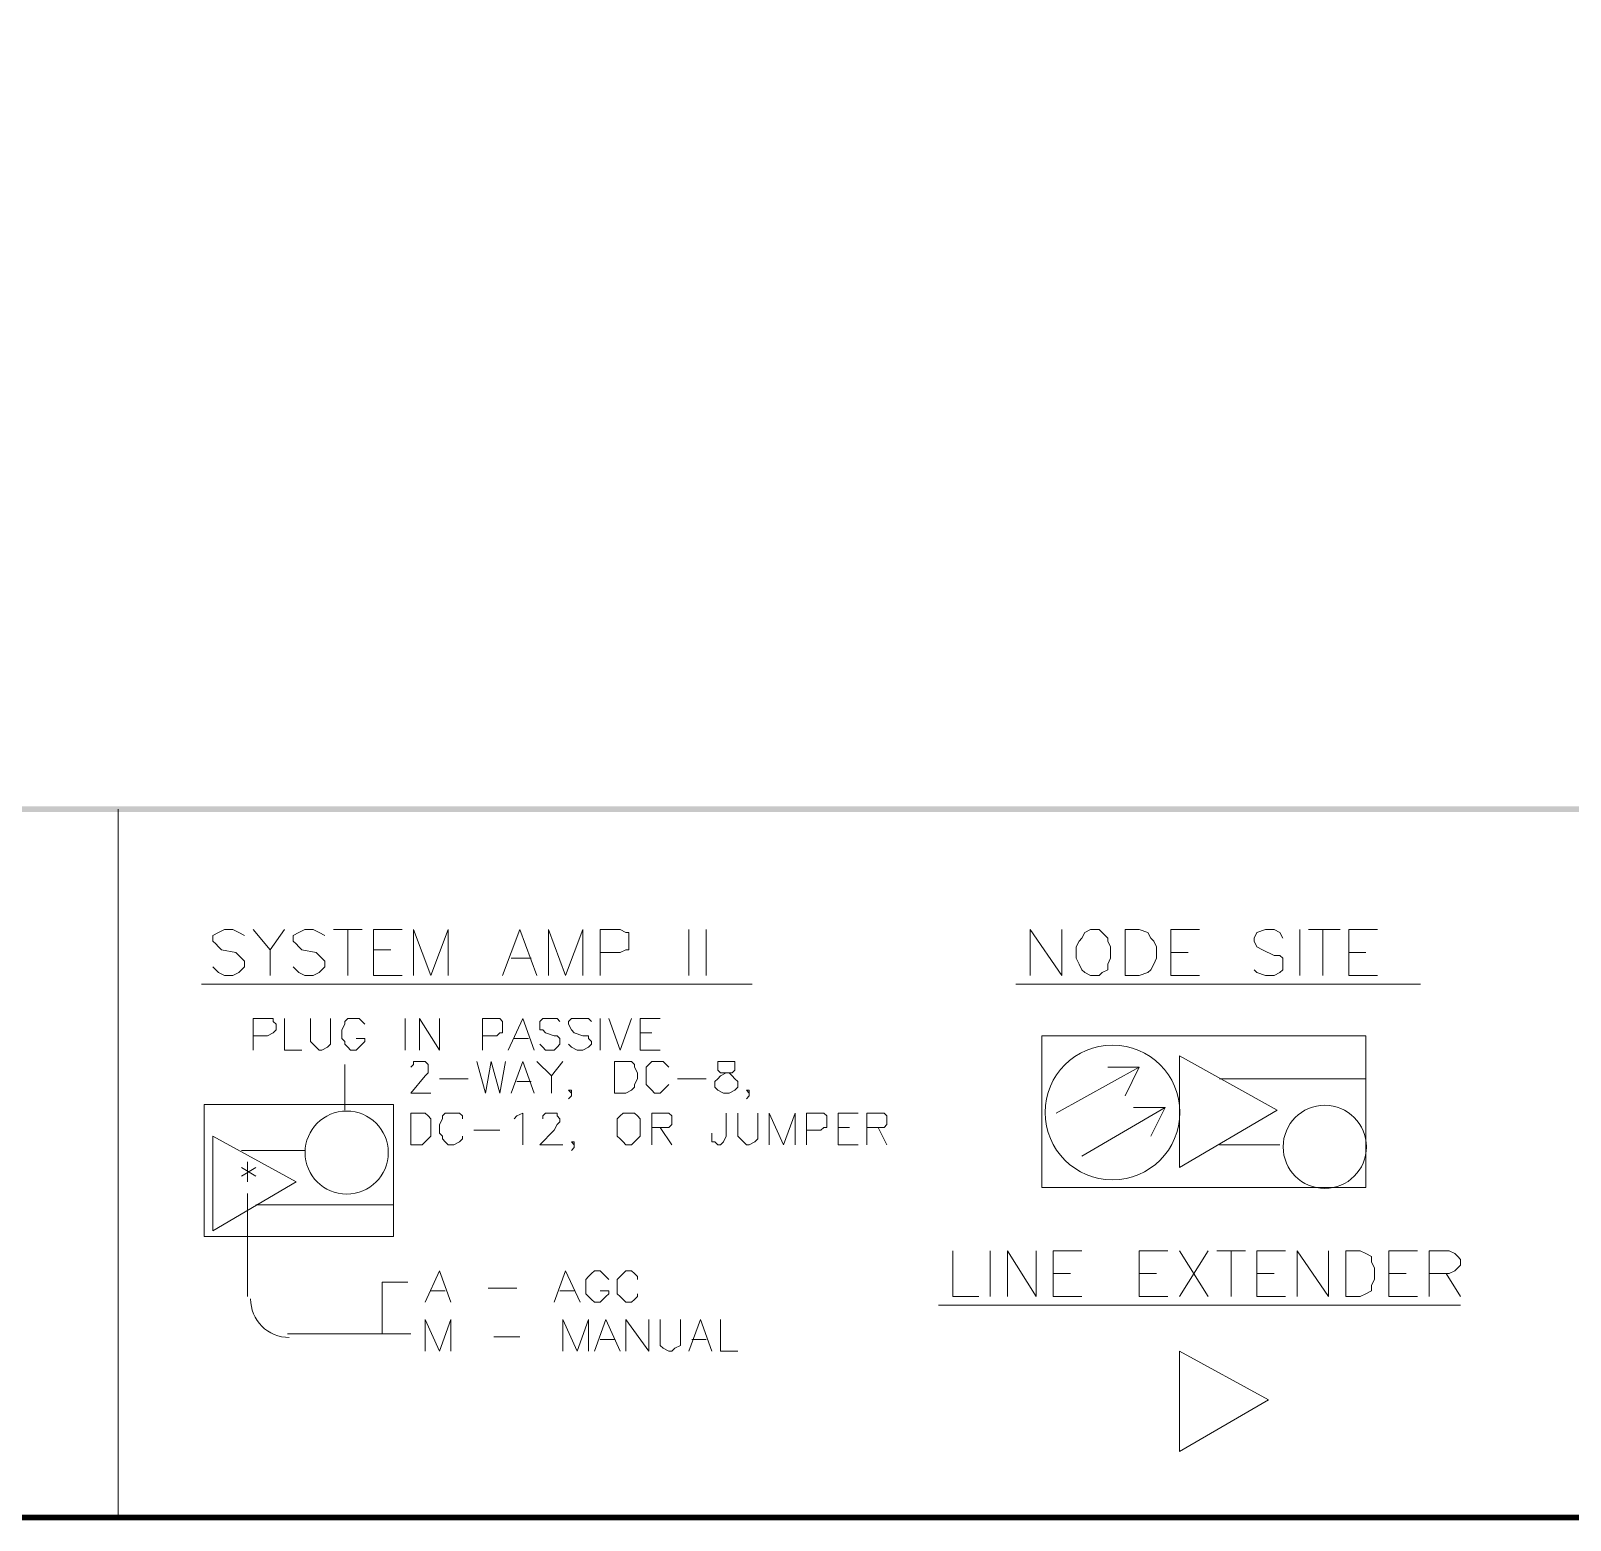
# Model space of a CAD drawing. Header units: millimetres. Extents: x 3.6 to 37.8, y 0.6 to 28.7.
# Drawn here: x 15.813 to 18.051, y 0.595 to 2.761 of the extents above; entities that cross this region are included whole.
import ezdxf

# ---------------------------------------------------------------- set-up
doc = ezdxf.new("R2010")
doc.units = ezdxf.units.MM
doc.layers.add('PDF_0', color=7, linetype='Continuous')

msp = doc.modelspace()

# ---------------------------------------------------------------- linework, layer by layer
at = {"layer": 'PDF_0', "lineweight": 0, "const_width": 0.00834}
msp.add_lwpolyline([(37.7648, 0.5988), (37.7648, 28.6993), (3.5681, 28.6993), (3.5681, 0.5988)], close=True, dxfattribs=at)
at = {"layer": 'PDF_0', "lineweight": 9}
msp.add_lwpolyline([(15.9399, 1.6288), (15.9399, 0.5988)], dxfattribs=at)
at = {"layer": 'PDF_0', "color": 8, "lineweight": 0, "true_color": 0x808080}
for points in [[(16.1234, 1.4453), (16.1151, 1.4495), (16.1067, 1.4537), (16.0942, 1.4537), (16.0859, 1.4495), (16.0775, 1.4453), (16.0775, 1.437), (16.0817, 1.4328), (16.0859, 1.4286), (16.0901, 1.4245), (16.1109, 1.4203), (16.1151, 1.4161), (16.1192, 1.412), (16.1234, 1.4078), (16.1234, 1.3995), (16.1151, 1.3911), (16.1067, 1.3869), (16.0942, 1.3869), (16.0859, 1.3911), (16.0775, 1.3995)], [(16.1359, 1.4537), (16.1609, 1.4245), (16.1609, 1.3869)], [(16.1818, 1.4537), (16.1609, 1.4245)], [(16.2402, 1.4453), (16.2318, 1.4495), (16.2235, 1.4537), (16.211, 1.4537), (16.2026, 1.4495), (16.1943, 1.4453), (16.1943, 1.437), (16.1985, 1.4328), (16.2026, 1.4286), (16.2068, 1.4245), (16.2277, 1.4203), (16.2318, 1.4161), (16.236, 1.412), (16.2402, 1.4078), (16.2402, 1.3995), (16.2318, 1.3911), (16.2235, 1.3869), (16.211, 1.3869), (16.2026, 1.3911), (16.1943, 1.3995)], [(16.2527, 1.4537), (16.2944, 1.4537)], [(16.2735, 1.4537), (16.2735, 1.3869)], [(16.3528, 1.3869), (16.3111, 1.3869), (16.3111, 1.4537), (16.3528, 1.4537)], [(16.3694, 1.3869), (16.3694, 1.4537), (16.3945, 1.3869), (16.4195, 1.4537), (16.4195, 1.3869)], [(16.4987, 1.3869), (16.5237, 1.4537), (16.5487, 1.3869)], [(16.5654, 1.3869), (16.5654, 1.4537), (16.5904, 1.3869), (16.6155, 1.4537), (16.6155, 1.3869)], [(16.6405, 1.3869), (16.6405, 1.4537), (16.6697, 1.4537), (16.678, 1.4495), (16.6822, 1.4495), (16.6822, 1.4411), (16.6822, 1.4328), (16.6822, 1.4245), (16.678, 1.4245), (16.6697, 1.4203), (16.6405, 1.4203)], [(16.7697, 1.4537), (16.7697, 1.3869)], [(16.7948, 1.4537), (16.7948, 1.3869)], [(17.2659, 1.3869), (17.2659, 1.4537), (17.3118, 1.3869), (17.3118, 1.4537)], [(17.512, 1.3869), (17.4703, 1.3869), (17.4703, 1.4537), (17.512, 1.4537)], [(17.6329, 1.4411), (17.6287, 1.4495), (17.6204, 1.4537), (17.6079, 1.4537), (17.5954, 1.4495), (17.5912, 1.4411), (17.5912, 1.437), (17.5954, 1.4286), (17.6037, 1.4245), (17.6204, 1.4161), (17.6287, 1.4161), (17.6329, 1.412), (17.6329, 1.4078), (17.6329, 1.3953), (17.6287, 1.3911), (17.6204, 1.3869), (17.6079, 1.3869), (17.5954, 1.3911), (17.5912, 1.3953)], [(17.6579, 1.4537), (17.6579, 1.3869)], [(17.6704, 1.4537), (17.7163, 1.4537)], [(17.6913, 1.4537), (17.6913, 1.3869)], [(17.7705, 1.3869), (17.7288, 1.3869), (17.7288, 1.4537), (17.7705, 1.4537)], [(16.3111, 1.4245), (16.3361, 1.4245)], [(16.5112, 1.412), (16.5404, 1.412)], [(17.4703, 1.4203), (17.4953, 1.4203)], [(17.7288, 1.4203), (17.7538, 1.4203)], [(16.0609, 1.3744), (16.8615, 1.3744)], [(17.2451, 1.3744), (17.833, 1.3744)], [(16.1359, 1.2785), (16.1359, 1.3244), (16.1568, 1.3244), (16.1651, 1.3244), (16.1651, 1.3202), (16.1693, 1.3161), (16.1693, 1.3077), (16.1651, 1.3035), (16.1568, 1.2994), (16.1359, 1.2994)], [(16.1818, 1.3244), (16.1818, 1.2785), (16.2068, 1.2785)], [(16.2193, 1.3244), (16.2193, 1.291), (16.2235, 1.2869), (16.2277, 1.2827), (16.2318, 1.2785), (16.236, 1.2785), (16.2443, 1.2827), (16.2485, 1.2869), (16.2485, 1.291), (16.2485, 1.3244)], [(16.2985, 1.3161), (16.2944, 1.3202), (16.2902, 1.3244), (16.286, 1.3244), (16.2777, 1.3244), (16.2735, 1.3244), (16.2694, 1.3202), (16.2694, 1.3161), (16.2652, 1.3077), (16.2652, 1.2952), (16.2694, 1.291), (16.2694, 1.2869), (16.2735, 1.2827), (16.2777, 1.2785), (16.286, 1.2785), (16.2902, 1.2827), (16.2944, 1.2869), (16.2985, 1.291), (16.2985, 1.2952), (16.286, 1.2952)], [(16.3569, 1.3244), (16.3569, 1.2785)], [(16.3778, 1.2785), (16.3778, 1.3244), (16.407, 1.2785), (16.407, 1.3244)], [(16.4695, 1.2785), (16.4695, 1.3244), (16.4904, 1.3244), (16.4945, 1.3244), (16.4987, 1.3202), (16.4987, 1.3161), (16.4987, 1.3077), (16.4987, 1.3035), (16.4945, 1.3035), (16.4904, 1.2994), (16.4695, 1.2994)], [(16.507, 1.2785), (16.5279, 1.3244), (16.5446, 1.2785)], [(16.5821, 1.3202), (16.5779, 1.3244), (16.5738, 1.3244), (16.5612, 1.3244), (16.5571, 1.3244), (16.5529, 1.3202), (16.5529, 1.3161), (16.5529, 1.3077), (16.5571, 1.3077), (16.5612, 1.3035), (16.5738, 1.2994), (16.5779, 1.2994), (16.5821, 1.2952), (16.5821, 1.291), (16.5821, 1.2869), (16.5779, 1.2827), (16.5738, 1.2785), (16.5612, 1.2785), (16.5571, 1.2827), (16.5529, 1.2869)], [(16.628, 1.3202), (16.6238, 1.3244), (16.6155, 1.3244), (16.6071, 1.3244), (16.5988, 1.3244), (16.5946, 1.3202), (16.5946, 1.3161), (16.5988, 1.3077), (16.6029, 1.3035), (16.6155, 1.2994), (16.6238, 1.2994), (16.6238, 1.2952), (16.628, 1.291), (16.628, 1.2869), (16.6238, 1.2827), (16.6155, 1.2785), (16.6071, 1.2785), (16.5988, 1.2827), (16.5946, 1.2869)], [(16.6405, 1.3244), (16.6405, 1.2785)], [(16.653, 1.3244), (16.6697, 1.2785), (16.6863, 1.3244)], [(16.728, 1.2785), (16.6989, 1.2785), (16.6989, 1.3244), (16.728, 1.3244)], [(16.6989, 1.3035), (16.7155, 1.3035)], [(16.5154, 1.2952), (16.5362, 1.2952)], [(16.2694, 1.191), (16.2694, 1.2577)], [(16.3653, 1.2535), (16.3694, 1.2577), (16.3694, 1.2618), (16.3736, 1.2618), (16.3819, 1.2618), (16.3861, 1.2618), (16.3903, 1.2577), (16.3903, 1.2535), (16.3903, 1.2493), (16.3903, 1.2452), (16.3861, 1.241), (16.3653, 1.216), (16.3945, 1.216)], [(16.4612, 1.2618), (16.4737, 1.216), (16.482, 1.2618), (16.4945, 1.216), (16.5029, 1.2618)], [(16.5112, 1.216), (16.5279, 1.2618), (16.5446, 1.216)], [(16.5487, 1.2618), (16.5696, 1.241), (16.5696, 1.216)], [(16.5863, 1.2618), (16.5696, 1.241)], [(16.7405, 1.2535), (16.7364, 1.2577), (16.7322, 1.2618), (16.728, 1.2618), (16.7197, 1.2618), (16.7155, 1.2618), (16.7114, 1.2577), (16.7072, 1.2535), (16.7072, 1.2452), (16.7072, 1.2368), (16.7072, 1.2285), (16.7114, 1.2243), (16.7155, 1.2201), (16.7197, 1.216), (16.728, 1.216), (16.7322, 1.2201), (16.7364, 1.2243), (16.7405, 1.2285)], [(17.3035, 1.1868), (17.4244, 1.2535), (17.3785, 1.2535)], [(17.4244, 1.2535), (17.4036, 1.2118)], [(16.407, 1.2368), (16.4487, 1.2368)], [(16.5195, 1.2327), (16.5404, 1.2327)], [(16.7531, 1.2368), (16.7948, 1.2368)], [(17.5412, 1.2368), (17.7538, 1.2368)], [(16.5988, 1.2201), (16.5988, 1.216), (16.5946, 1.2201), (16.5988, 1.2201), (16.5988, 1.216), (16.5988, 1.2118), (16.5946, 1.2076)], [(16.8573, 1.2201), (16.8573, 1.216), (16.8531, 1.2201), (16.8573, 1.2201), (16.8573, 1.216), (16.8573, 1.2118), (16.8531, 1.2076)], [(16.4403, 1.1785), (16.4403, 1.1826), (16.4362, 1.1868), (16.4278, 1.1868), (16.4195, 1.1868), (16.4153, 1.1868), (16.4111, 1.1826), (16.4111, 1.1785), (16.407, 1.1701), (16.407, 1.1576), (16.4111, 1.1534), (16.4111, 1.1493), (16.4153, 1.1451), (16.4195, 1.1409), (16.4278, 1.1409), (16.4362, 1.1451), (16.4403, 1.1493), (16.4403, 1.1534)], [(16.5154, 1.1785), (16.5195, 1.1826), (16.5279, 1.1868), (16.5279, 1.1409)], [(16.5571, 1.1785), (16.5571, 1.1826), (16.5612, 1.1868), (16.5654, 1.1868), (16.5738, 1.1868), (16.5779, 1.1868), (16.5779, 1.1826), (16.5821, 1.1785), (16.5821, 1.1743), (16.5779, 1.1701), (16.5738, 1.1618), (16.5529, 1.1409), (16.5863, 1.1409)], [(16.7155, 1.1409), (16.7155, 1.1868), (16.7322, 1.1868), (16.7405, 1.1868), (16.7447, 1.1826), (16.7447, 1.1785), (16.7447, 1.1743), (16.7447, 1.1701), (16.7405, 1.1659), (16.7322, 1.1659), (16.7155, 1.1659)], [(16.8239, 1.1868), (16.8239, 1.1534), (16.8198, 1.1451), (16.8156, 1.1409), (16.8114, 1.1409), (16.8073, 1.1451), (16.8031, 1.1451), (16.8031, 1.1534), (16.8031, 1.1576)], [(16.8406, 1.1868), (16.8406, 1.1534), (16.8448, 1.1493), (16.849, 1.1451), (16.8531, 1.1409), (16.8573, 1.1409), (16.8656, 1.1451), (16.8698, 1.1493), (16.8698, 1.1534), (16.8698, 1.1868)], [(16.8865, 1.1409), (16.8865, 1.1868), (16.9073, 1.1409), (16.924, 1.1868), (16.924, 1.1409)], [(16.9407, 1.1409), (16.9407, 1.1868), (16.9616, 1.1868), (16.9657, 1.1868), (16.9699, 1.1826), (16.9699, 1.1785), (16.9699, 1.1743), (16.9699, 1.1659), (16.9657, 1.1659), (16.9616, 1.1618), (16.9407, 1.1618)], [(17.0158, 1.1409), (16.9866, 1.1409), (16.9866, 1.1868), (17.0158, 1.1868)], [(17.0283, 1.1409), (17.0283, 1.1868), (17.0491, 1.1868), (17.0533, 1.1868), (17.0575, 1.1826), (17.0575, 1.1785), (17.0575, 1.1743), (17.0575, 1.1701), (17.0533, 1.1659), (17.0491, 1.1659), (17.0283, 1.1659)], [(17.341, 1.1242), (17.4619, 1.1951)], [(17.4161, 1.1951), (17.4619, 1.1951), (17.4411, 1.1534)], [(16.728, 1.1659), (16.7447, 1.1409)], [(16.9866, 1.1659), (17.0032, 1.1659)], [(17.0449, 1.1659), (17.0575, 1.1409)], [(16.457, 1.1618), (16.4945, 1.1618)], [(16.6029, 1.1451), (16.6029, 1.1409), (16.5988, 1.1451), (16.6029, 1.1451), (16.6029, 1.1409), (16.6029, 1.1368), (16.5988, 1.1326)], [(16.211, 1.1326), (16.1192, 1.1326)], [(17.6287, 1.1409), (17.5412, 1.1409)], [(16.1192, 1.1076), (16.1401, 1.0951)], [(16.1401, 1.1076), (16.1192, 1.0951)], [(16.1276, 1.1159), (16.1276, 1.0867)], [(16.1276, 0.9199), (16.1276, 1.07)], [(16.1401, 1.0534), (16.3402, 1.0534)], [(17.1534, 0.9866), (17.1534, 0.9199), (17.1909, 0.9199)], [(17.2076, 0.9866), (17.2076, 0.9199)], [(17.2326, 0.9199), (17.2326, 0.9866), (17.2743, 0.9199), (17.2743, 0.9866)], [(17.341, 0.9199), (17.2993, 0.9199), (17.2993, 0.9866), (17.341, 0.9866)], [(17.4661, 0.9199), (17.4244, 0.9199), (17.4244, 0.9866), (17.4661, 0.9866)], [(17.4828, 0.9866), (17.5245, 0.9199)], [(17.5245, 0.9866), (17.4828, 0.9199)], [(17.537, 0.9866), (17.5787, 0.9866)], [(17.5578, 0.9866), (17.5578, 0.9199)], [(17.6371, 0.9199), (17.5954, 0.9199), (17.5954, 0.9866), (17.6371, 0.9866)], [(17.6537, 0.9199), (17.6537, 0.9866), (17.6996, 0.9199), (17.6996, 0.9866)], [(17.8289, 0.9199), (17.7872, 0.9199), (17.7872, 0.9866), (17.8289, 0.9866)], [(17.8456, 0.9199), (17.8456, 0.9866), (17.8747, 0.9866), (17.8831, 0.9825), (17.8873, 0.9783), (17.8914, 0.9741), (17.8914, 0.9658), (17.8873, 0.9616), (17.8831, 0.9574), (17.8747, 0.9533), (17.8456, 0.9533)], [(16.3611, 0.9408), (16.3236, 0.9408), (16.3236, 0.8657)], [(16.3861, 0.9116), (16.407, 0.9574), (16.4236, 0.9116)], [(16.5738, 0.9116), (16.5904, 0.9574), (16.6113, 0.9116)], [(16.653, 0.9449), (16.6488, 0.9491), (16.6446, 0.9533), (16.6405, 0.9574), (16.6321, 0.9574), (16.628, 0.9533), (16.6238, 0.9491), (16.6196, 0.9449), (16.6196, 0.9408), (16.6196, 0.9283), (16.6196, 0.9241), (16.6238, 0.9199), (16.628, 0.9158), (16.6321, 0.9116), (16.6405, 0.9116), (16.6446, 0.9158), (16.6488, 0.9199), (16.653, 0.9241), (16.653, 0.9283), (16.6405, 0.9283)], [(16.6947, 0.9449), (16.6947, 0.9491), (16.6905, 0.9533), (16.6863, 0.9574), (16.678, 0.9574), (16.6738, 0.9533), (16.6697, 0.9491), (16.6655, 0.9449), (16.6655, 0.9408), (16.6655, 0.9283), (16.6655, 0.9241), (16.6697, 0.9199), (16.6738, 0.9158), (16.678, 0.9116), (16.6863, 0.9116), (16.6905, 0.9158), (16.6947, 0.9199), (16.6947, 0.9241)], [(17.2993, 0.9533), (17.3243, 0.9533)], [(17.4244, 0.9533), (17.4494, 0.9533)], [(17.5954, 0.9533), (17.6204, 0.9533)], [(17.7872, 0.9533), (17.8122, 0.9533)], [(17.8706, 0.9533), (17.8914, 0.9199)], [(16.3945, 0.9283), (16.4153, 0.9283)], [(16.4779, 0.9324), (16.5195, 0.9324)], [(16.5821, 0.9283), (16.6029, 0.9283)], [(17.1325, 0.9074), (17.8914, 0.9074)], [(16.3861, 0.8407), (16.3861, 0.8866), (16.407, 0.8407), (16.4236, 0.8866), (16.4236, 0.8407)], [(16.5863, 0.8407), (16.5863, 0.8866), (16.6071, 0.8407), (16.6238, 0.8866), (16.6238, 0.8407)], [(16.6321, 0.8407), (16.6488, 0.8866), (16.6697, 0.8407)], [(16.678, 0.8407), (16.678, 0.8866), (16.7114, 0.8407), (16.7114, 0.8866)], [(16.728, 0.8866), (16.728, 0.8532), (16.728, 0.849), (16.7322, 0.8449), (16.7405, 0.8407), (16.7447, 0.8407), (16.7489, 0.8449), (16.7572, 0.849), (16.7572, 0.8532), (16.7572, 0.8866)], [(16.7697, 0.8407), (16.7864, 0.8866), (16.8031, 0.8407)], [(16.8156, 0.8866), (16.8156, 0.8407), (16.8406, 0.8407)], [(16.186, 0.8657), (16.3653, 0.8657)], [(16.4862, 0.8615), (16.5237, 0.8615)], [(16.6405, 0.8574), (16.6613, 0.8574)], [(16.7739, 0.8574), (16.7948, 0.8574)]]:
    msp.add_lwpolyline(points, dxfattribs=at)
for points in [[(17.3535, 1.4537), (17.3452, 1.4495), (17.341, 1.4411), (17.3368, 1.437), (17.3327, 1.4286), (17.3327, 1.412), (17.3368, 1.4036), (17.341, 1.3953), (17.3452, 1.3911), (17.3535, 1.3869), (17.366, 1.3869), (17.3702, 1.3911), (17.3785, 1.3953), (17.3785, 1.4036), (17.3827, 1.412), (17.3827, 1.4286), (17.3785, 1.437), (17.3785, 1.4411), (17.3702, 1.4495), (17.366, 1.4537)], [(17.4036, 1.3869), (17.4036, 1.4537), (17.4244, 1.4537), (17.4369, 1.4495), (17.4411, 1.4411), (17.4453, 1.437), (17.4494, 1.4286), (17.4494, 1.412), (17.4453, 1.4036), (17.4411, 1.3953), (17.4369, 1.3911), (17.4244, 1.3869)], [(17.7538, 1.0784), (17.2826, 1.0784), (17.2826, 1.2994), (17.7538, 1.2994)], [(16.6613, 1.216), (16.6613, 1.2618), (16.678, 1.2618), (16.6863, 1.2618), (16.6905, 1.2577), (16.6905, 1.2535), (16.6947, 1.2452), (16.6947, 1.2368), (16.6905, 1.2285), (16.6905, 1.2243), (16.6863, 1.2201), (16.678, 1.216)], [(16.8198, 1.2618), (16.8114, 1.2618), (16.8114, 1.2577), (16.8114, 1.2535), (16.8114, 1.2493), (16.8156, 1.2452), (16.8281, 1.2452), (16.8323, 1.241), (16.8365, 1.2368), (16.8406, 1.2327), (16.8406, 1.2243), (16.8365, 1.2201), (16.8281, 1.216), (16.8198, 1.216), (16.8114, 1.2201), (16.8073, 1.2243), (16.8073, 1.2327), (16.8114, 1.2368), (16.8156, 1.241), (16.8239, 1.2452), (16.8323, 1.2452), (16.8365, 1.2493), (16.8365, 1.2535), (16.8365, 1.2577), (16.8365, 1.2618), (16.8281, 1.2618)], [(17.4828, 1.2702), (17.4828, 1.1076), (17.6246, 1.191)], [(16.3402, 1.0075), (16.065, 1.0075), (16.065, 1.1993), (16.3402, 1.1993)], [(16.3653, 1.1409), (16.3653, 1.1868), (16.3819, 1.1868), (16.3861, 1.1868), (16.3903, 1.1826), (16.3945, 1.1785), (16.3945, 1.1701), (16.3945, 1.1576), (16.3945, 1.1534), (16.3903, 1.1493), (16.3861, 1.1451), (16.3819, 1.1409)], [(16.678, 1.1868), (16.6738, 1.1868), (16.6697, 1.1826), (16.6655, 1.1785), (16.6655, 1.1701), (16.6655, 1.1576), (16.6655, 1.1534), (16.6697, 1.1493), (16.6738, 1.1451), (16.678, 1.1409), (16.6863, 1.1409), (16.6905, 1.1451), (16.6947, 1.1493), (16.6989, 1.1534), (16.6989, 1.1576), (16.6989, 1.1701), (16.6989, 1.1785), (16.6947, 1.1826), (16.6905, 1.1868), (16.6863, 1.1868)], [(16.0775, 1.0158), (16.0775, 1.1534), (16.1985, 1.0867)], [(17.7246, 0.9199), (17.7246, 0.9866), (17.7455, 0.9866), (17.7538, 0.9825), (17.7622, 0.9783), (17.7622, 0.97), (17.7663, 0.9616), (17.7663, 0.9449), (17.7622, 0.9366), (17.7622, 0.9283), (17.7538, 0.9241), (17.7455, 0.9199)], [(17.612, 0.7698), (17.4828, 0.8407), (17.4828, 0.6947)]]:
    msp.add_lwpolyline(points, close=True, dxfattribs=at)
for points in [[(17.4834, 1.1878, 1), (17.2874, 1.1878, 1)], [(16.2116, 1.1294, 1), (16.3325, 1.1294, 1)], [(17.7545, 1.1377, 1), (17.6335, 1.1377, 1)]]:
    msp.add_lwpolyline(points, format="xyb", close=True, dxfattribs=at)
msp.add_arc((16.1886, 0.9167), 0.0563, 180, 270, dxfattribs=at)
at = {"layer": 'PDF_0', "transparency": 33554559}
for points in [[(3.5681, 1.633), (3.5681, 1.6246), (37.7648, 1.633)], [(3.5681, 1.6246), (37.7648, 1.633), (37.7648, 1.6246)]]:
    msp.add_solid(points, dxfattribs=at)

doc.saveas('drawing.dxf')
